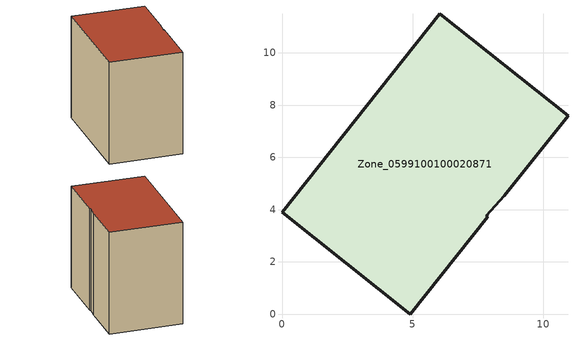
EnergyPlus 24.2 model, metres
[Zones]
Zone_0599100100020871
 floor ground (C_G): 7.81,3.77 7.87,3.72 4.91,0 0,3.91 6.03,11.49 10.95,7.59 8.52,4.53 z0.48
 wall outside (C_F): 8.52,4.53 10.95,7.59 6.03,11.49 0,3.91 4.91,0 7.87,3.72 7.81,3.77 8.52,4.53 z0.48:9.46
 roof outside (C_R): 7.87,3.72 7.81,3.77 8.52,4.53 10.95,7.59 6.03,11.49 0,3.91 4.91,0 z9.46
[BUILDING]
Pand.0599100100020871: North Axis=0; Terrain=City; Loads Convergence Tolerance Value=0.04; Temperature Convergence Tolerance Value=0.4; Solar Distribution=FullExterior; Maximum Number of Warmup Days=25; Minimum Number of Warmup Days=1
[Site:Location]
Rotterdam.The.Hague.AP_ZH_NLD Design_Conditions: Latitude=51.96; Longitude=4.45; Time Zone=1; Elevation=-4.5
[SITE:GROUNDTEMPERATURE:BUILDINGSURFACE]
18, 18, 18, 18, 18, 18, 18, 18, 18, 18, 18, 18
[MATERIAL] Thermal Absorptance=0.9; Solar Absorptance=0.7; Visible Absorptance=0.7
Name | Roughness | Thickness | Conductivity | Density | Specific Heat
G.TC.2015-2018 | MediumSmooth | 0.15 | 0.0428571 | 540 | 1210
F.TC.2015-2018 | Rough | 0.3 | 0.0666667 | 1920 | 840
R.TC.2015-2018 | MediumRough | 0.2 | 0.0333333 | 1500 | 1000
[CONSTRUCTION]
C_G: G.TC.2015-2018
C_F: F.TC.2015-2018
C_R: R.TC.2015-2018
[ZONE]
Zone_0599100100020871: Type=1; Multiplier=1; Ceiling Height=Autocalculate; Volume=Autocalculate; Floor Area=autocalculate; Part of Total Floor Area=Yes
[ZONEINFILTRATION:DESIGNFLOWRATE]
Infil_Zone_0599100100020871: Zone or ZoneList or Space or SpaceList=Zone_0599100100020871; Schedule=AlwaysOn; Design Flow Rate Calculation Method=Flow/Area; Flow Rate per Floor Area=0.0015; Constant Term Coefficient=1; Temperature Term Coefficient=0; Velocity Term Coefficient=0; Velocity Squared Term Coefficient=0
[HVACTEMPLATE:ZONE:IDEALLOADSAIRSYSTEM]
Zone_0599100100020871: Maximum Heating Supply Air Temperature=50; Minimum Cooling Supply Air Temperature=13; Maximum Heating Supply Air Humidity Ratio=0.0156; Minimum Cooling Supply Air Humidity Ratio=0.0077; Heating Limit=NoLimit; Cooling Limit=NoLimit; Dehumidification Control Type=ConstantSensibleHeatRatio; Cooling Sensible Heat Ratio=0.7; Dehumidification Setpoint=60; Humidification Control Type=None; Humidification Setpoint=30; Outdoor Air Method=None; Outdoor Air Flow Rate per Person=0.00944; Outdoor Air Flow Rate per Zone Floor Area=0; Outdoor Air Flow Rate per Zone=0; Demand Controlled Ventilation Type=None; Outdoor Air Economizer Type=NoEconomizer; Heat Recovery Type=None; Sensible Heat Recovery Effectiveness=0.7; Latent Heat Recovery Effectiveness=0.65
[ZONECONTROL:THERMOSTAT]
ThermostatControl_Zone_0599100100020871: Zone or ZoneList=Zone_0599100100020871; Control Type Schedule=DualSetpointControlType; Control 1=Thermostat_Zone_0599100100020871; Temperature Difference Between Cutout And Setpoint=0
[THERMOSTATSETPOINT:DUALSETPOINT]
Thermostat_Zone_0599100100020871: Heating Setpoint Temperature Schedule=HeatingSetpoint_Zone_0599100100020871; Cooling Setpoint Temperature Schedule=CoolingSetpoint_Zone_0599100100020871
[SCHEDULE:COMPACT]
HeatingSetpoint_Zone_0599100100020871: Through: 12/31, For: AllDays, Until: 24:00, 21
CoolingSetpoint_Zone_0599100100020871: Through: 12/31, For: AllDays, Until: 24:00, 24
DualSetpointControlType: Through: 12/31, For: AllDays, Until: 24:00, 4
AlwaysOn: Through: 12/31, For: AllDays, Until: 24:00, 1
